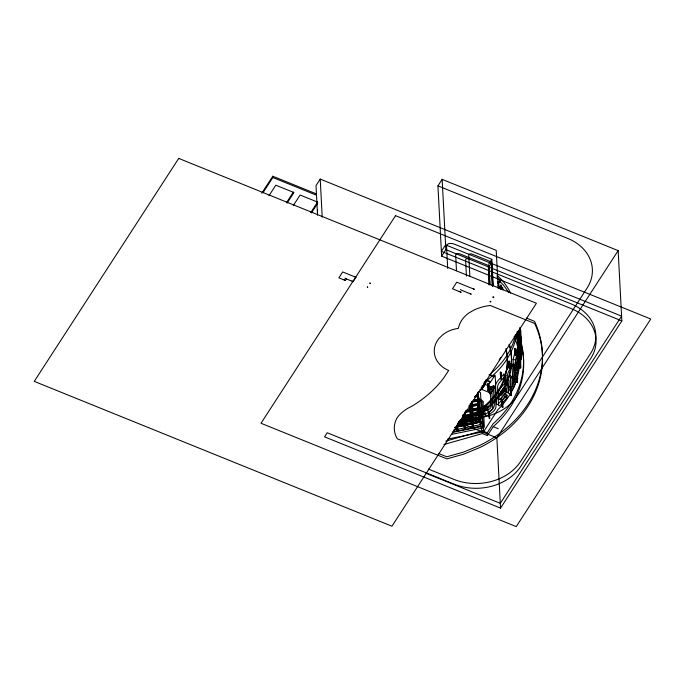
<?xml version="1.0" encoding="UTF-8"?>
<svg xmlns="http://www.w3.org/2000/svg" width="685" height="685" viewBox="0 0 685 685"><rect width="100%" height="100%" fill="white"/><g stroke="black" fill="none" stroke-linecap="round" stroke-linejoin="round"><path stroke-width="1.03" d="M317.557 209.961L317.583 211.656M520.446 355.498L520.36 348.965L520.446 355.498L517.946 355.446L517.886 348.87M518.168 367.862L518.297 354.539L518.691 359.265L518.853 356.517L517.432 337.756L518.168 367.862L520.668 367.913L520.805 354.59L521.191 359.317L521.353 356.568L520.035 337.491M519.864 348.768L519.675 351.85L520.223 345.266L520.3 353.845L520.052 348.477M520.223 345.266L519.846 351.85M519.59 362.665L519.401 365.747L519.949 359.163L520.026 367.751L519.778 362.382M519.572 365.756L519.949 359.163M520.352 342.038L520.146 336.609L520.257 337.191L517.766 337.457L517.62 336.892L517.475 337.662L518.177 342.748L517.792 334.109L518.297 337.568L520.788 337.303L520.283 333.835L521.037 342.055L518.545 342.32L517.963 337.551M520.668 341.156L520.848 345.625L520.292 341.978L517.8 342.243L518.339 345.908L518.091 337.585L517.646 337.405M514.229 382.102L513.048 359.548L515.48 350.557A5.18 0.788 -81.1 0 1 516.37 350.72L516.944 361.706A4.367 0.659 -81.1 0 1 516.302 367.169L514.906 372.34L515.223 378.428L514.229 382.102L516.678 382.487L517.672 378.814L517.355 372.726L518.75 367.545A4.367 0.659 -81.1 0 0 519.393 362.091L518.819 351.105A5.18 0.788 -81.1 0 0 517.928 350.934L515.497 359.925L516.678 382.487M514.82 369.789C514.897 354.128 517.244 364.882 514.82 369.789L517.269 370.165C519.701 365.302 517.321 354.547 517.269 370.165M516.447 378.617C518.031 369.772 517.149 392.788 516.969 376.536M517.132 376.562L516.439 378.488M520.009 337.482L519.692 343.853L520.668 367.913M517.869 348.87L517.946 355.446M261.756 193.213L272.767 176.233L316.41 193.906M262.98 192.716L272.835 177.518L272.767 176.233M268.965 195.747L275.807 185.19L293.959 192.536L287.118 203.102M286.476 202.691L293.326 192.134M293.266 205.594L300.116 195.028L317.309 201.989M498.218 288.436L496.223 250.359L320.22 179.085L316.008 185.592L317.557 215.21M310.784 212.538L317.626 201.972M311.418 212.941L317.694 203.257M355.909 277.297L342.688 271.936L338.861 277.845L345.386 280.482L346.396 278.915L353.1 281.629L355.909 277.297L354.77 276.654M437.938 185.866L442.15 179.367L618.153 250.633L621.843 320.905L500.547 508.107L324.536 436.833L327.182 432.749L454.044 484.124A49.483 39.721 -3 0 0 520.857 466.254L590.778 358.341A46.041 36.964 -3 0 0 571.521 308.738L441.619 256.139L437.938 185.866L567.839 238.466A46.041 36.964 -3 0 1 587.096 288.068L517.175 395.981A49.483 39.721 -3 0 1 462.478 417.225M441.619 256.139L445.832 249.631L442.15 179.367M488.61 264.264L491.821 259.307L454.934 244.365A9.821 5.06 32.9 0 0 446.56 246.694L447.699 268.4M490.058 284.84L489.099 266.559L488.431 266.285L489.116 284.986M492.232 285.679L491.299 261.858L472.444 254.221A4.333 2.235 32.9 0 0 468.754 255.248L469.867 276.552M488.825 266.979L491.684 262.578L491.008 262.304M500.572 285.345L501.095 285.26L501.069 287.983L500.572 285.345L501.069 287.983M500.709 287.837L500.726 285.114M484.321 383.883L484.672 383.326L483.747 382.949M484.697 381.699L484.8 383.54L483.233 385.963L483.756 386.169L483.653 384.319M480.057 389.534A3.922 1.182 -68 0 0 481.581 389.363L485.314 383.754L485.22 381.905M517.971 333.424L518.536 333.381L518.725 339.948L517.971 333.424L518.536 333.381M486.444 380.706L490.383 382.298L493.894 376.878L493.851 376.125L489.921 374.532M518.305 339.777L518.862 339.734M517.732 342.56L517.321 331.394M514.863 348.665L515.796 348.519L515.865 355.284L515.197 355.018L514.863 348.665L515.531 348.93L515.865 355.284M500.264 372.563L500.564 372.101L501.48 372.469L501.514 379.276L500.598 378.908L500.264 372.563L501.18 372.931L501.514 379.276M501.18 372.931L501.48 372.469M508.681 361.457L509.717 361.295L509.751 368.11L509.015 367.811L508.681 361.457L509.417 361.757L509.751 368.11M509.417 361.757L509.717 361.295M515.197 355.018L515.129 348.254M486.401 379.952L490.34 381.545A3.108 0.933 -68 0 0 488.987 385.629L489.381 393.07A3.922 1.182 -68 0 0 490.931 393.147L494.168 388.147A4.307 1.293 -68 0 0 495.58 383.275L495.187 375.791A2.68 0.805 -68 0 0 493.851 376.125M500.598 378.908L500.564 372.101M509.015 367.811L508.981 360.995M488.953 413.038L489.45 412.832L489.732 418.372C488.414 416.052 489.022 407.087 489.527 418.689M489.236 418.569L489.158 412.721M501.874 401.59L502.67 401.461L502.73 407.284L502.165 407.061L501.874 401.59L502.439 401.812L502.73 407.284M510.496 390.013L511.113 389.842L511.19 395.622L510.496 390.013L511.19 395.622M443.906 444.514L482.403 433.571L497.918 409.63A92.946 74.622 -3 0 0 514.118 336.558M502.165 407.061L502.105 401.23M510.779 395.459L510.71 389.679M482.403 433.571L487.429 435.6L487.275 432.783L493.072 423.844A113.231 90.899 -3 0 0 517.577 332.122M487.429 435.6L493.217 426.661A113.231 90.899 -3 0 0 516.892 333.056M500.547 508.107L496.865 437.835L618.153 250.633M503.929 374.078L497.875 380.766A4.076 1.524 -60.1 0 0 495.58 385.878L496.531 404.107A3.339 1.25 -60.1 0 0 498.594 403.688L505.102 396.504L504.973 393.986L506.986 395.142L507.114 397.66L500.615 404.852A3.339 1.25 -60.1 0 1 498.552 405.272L497.593 387.034A4.076 1.524 -60.1 0 1 499.887 381.93L505.941 375.243L503.929 374.078L504.434 383.78L499.348 389.405A1.567 0.591 -60.1 0 0 498.706 391.067L498.843 393.695A1.438 0.539 -60.1 0 0 499.742 393.601L504.665 388.172L506.677 389.328L506.797 391.572L502.079 396.786A1.764 0.659 -60.1 0 0 501.086 398.995L501.172 400.708A2.278 0.856 -60.1 0 0 502.456 400.151L506.986 395.142M505.941 375.243L506.446 384.944L501.36 390.57A1.567 0.591 -60.1 0 0 500.718 392.231L500.855 394.851A1.438 0.539 -60.1 0 0 501.762 394.765L506.677 389.328M504.665 388.172L504.785 390.416L500.067 395.622A1.764 0.659 -60.1 0 0 499.065 397.839L499.159 399.543A2.278 0.856 -60.1 0 0 500.444 398.987L504.973 393.986M491.419 388.412L488.747 390.279L488.354 389.911L491.025 388.044L491.428 388.643L488.379 390.775L487.985 390.407L488.028 383.797L488.756 390.518L488.362 390.15M488.422 384.165L487.651 384.062M490.152 387.924L493.371 385.672L494.99 387.179L496 406.41A5.42 2.552 -47.1 0 1 493.046 411.719L488.054 415.213A4.512 2.123 -47.1 0 1 485.083 414.553L484.783 408.851L483.165 407.344L486.05 405.323L487.677 406.83L487.917 411.479A2.004 0.942 -47.1 0 0 489.51 411.599L491.248 410.383A2.055 0.968 -47.1 0 0 492.755 408.063L491.779 389.431L490.152 387.924L491.128 406.556A2.055 0.968 -47.1 0 1 489.629 408.876L487.891 410.101A2.004 0.942 -47.1 0 1 486.299 409.972L486.05 405.323M487.985 390.407L491.025 388.044M491.779 389.431L494.99 387.179M484.783 408.851L487.677 406.83M497.67 282.04L500.127 280.405L497.961 278.29L500.084 280.43L500.153 281.74L503.09 284.669A92.946 74.622 -3 0 1 508.407 292.281M497.738 283.359L500.153 281.74L500.127 280.405M501.069 286.082L499.159 287.22L500.855 289.079L502.773 287.94L501.069 286.082L501.18 289.207M516.036 334.837L518.374 334.075L517.244 331.711M519.504 329.605L520.043 340.06L517.706 340.822L515.009 335.222M445.798 441.114L482.257 430.754L487.275 432.783M447.588 439.128L482.42 431.995A1.404 0.822 -16.2 0 0 483.541 430.933L483.387 428.202A5.035 2.954 -16.2 0 0 484.338 426.138L483.071 401.958M475.476 396.384L477.505 395.964L479.594 403.174M477.616 396.358L474.568 396.983L477.693 396.35M473.498 400.074L477.642 399.227A3.639 2.132 -16.2 0 1 481.307 400.853L483.13 427.937L451.278 434.461M471.914 402.215L478.139 400.93A3.639 2.132 -16.2 0 1 481.803 402.557L483.13 427.937M457.768 423.287L462.717 422.268L462.435 416.934M463.36 415.007L463.745 422.474L470.715 420.616L469.927 405.691M471.605 420.436L478.704 418.972L477.505 395.964M457.88 423.681L478.824 419.366L477.539 393.267L479.509 400.066L480.801 426.181L473.686 427.637L470.407 416.163L463.325 417.61L465.5 425.128L472.581 423.673M475.407 396.067L477.488 395.647L477.385 393.584M475.518 396.487L477.616 396.058M475.416 396.692L477.445 396.272L479.628 403.782L472.513 405.237L471.674 402.326M472.564 401.059L477.642 400.023L477.445 396.272M479.509 400.066L472.213 401.556L472.376 404.647L479.671 403.157L477.488 395.647M471.588 401.941L477.676 400.691L479.86 408.2L472.744 409.656L471.057 403.825M468.591 406.042L471.622 405.426L472.796 427.817L465.723 429.272L462.409 417.799L462.623 421.943L464.798 429.461L457.871 430.874L456.467 426.027M477.676 400.691L477.882 404.595L470.775 406.051L470.672 404.099M470.809 406.727L477.916 405.272L480.099 412.79L472.984 414.245L470.809 406.727L471.015 410.683L478.121 409.228L477.916 405.272M465.757 410.418L471.819 409.168L470.193 403.542M465.791 411.086L471.854 409.844M465.072 411.899L470.124 410.872L473.429 422.636L480.536 421.181L478.361 413.671L478.156 409.861L471.049 411.317L471.246 415.127L478.361 413.671M465.106 412.533L470.158 411.497L472.333 419.014L465.261 420.462L463.625 414.827M472.093 414.425L465.021 415.872L464.199 413.055M463.283 416.763L470.355 415.307L472.539 422.825L465.457 424.272L462.949 415.324M471.297 415.983L478.404 414.528L480.579 422.037L473.472 423.493L471.297 415.983L471.511 420.128M460.346 420.83L464.31 420.016M472.308 418.381L465.226 419.828L463.865 415.136M458.402 421.866L464.336 420.65L462.709 415.016M458.659 422.756L478.618 418.672L478.404 414.528M458.411 423.236L479.277 418.963L477.873 392.214L479.414 419.443L457.512 423.929L457.871 430.874M456.407 425.676L476.897 421.481A5.155 3.023 -16.2 0 0 481.838 417.396L480.536 393.224A4.487 2.629 -16.2 0 0 478.704 391.477M457.606 425.882L464.541 424.46L462.358 416.951M454.746 427.329L456.835 426.901M464.584 425.317L457.657 426.729L457.109 424.854M454.772 427.517L477.308 422.902A5.24 3.074 -16.2 0 0 481.272 420.89L481.409 423.621A1.404 0.822 -16.2 0 1 480.296 424.674L479.911 424.76M453.804 430.103L480.296 424.674L482.317 432.021M452.871 431.901L457.058 431.045L456.792 426.044M452.836 432.329L482.634 426.233M518.271 331.506L520.763 331.24L520.24 327.421M520.763 331.24L521.97 354.145L519.478 354.41L518.665 344.735L521.157 344.469L520.703 341.267M518.99 350.883L521.482 350.617L521.157 344.469M518.134 352.218L520.634 352.27M518.853 356.517L521.353 356.568M513.048 359.548L515.497 359.925M514.589 365.43L517.038 365.816M514.906 372.34L517.355 372.726M515.223 378.428L517.672 378.814M272.835 177.518L316.479 195.191M445.832 249.631L621.843 320.905M526.662 318.165L534.54 321.351A126.4 101.474 -3 0 1 479.474 445.533L463.591 452.074L446.783 456.792L438.854 453.581M517.475 337.662L517.92 337.851M517.894 342.303L518.348 342.483M515.462 354.599L516.13 354.873M509.315 367.348L510.051 367.648M500.898 378.445L501.814 378.822M488.97 374.883L493.894 376.878M484.8 383.54L485.314 383.754M494.168 388.147L484.826 384.362A4.307 1.293 -68 0 0 486.23 379.798M481.581 389.363L490.931 393.147M502.396 406.702L502.961 406.933M493.217 426.661L498.243 428.699M458.299 422.217L496.865 437.835M428.365 469.054L453.795 479.354A49.483 39.721 -3 0 0 520.609 461.485L590.53 353.563A46.041 36.964 -3 0 0 571.273 303.969L441.371 251.361L445.584 244.862L621.586 316.127L500.29 503.338L426.07 473.275M353.1 281.629L351.962 280.987M346.396 278.915L344.983 278.119M345.386 280.482L343.964 279.694M504.434 383.78L506.446 384.944M504.785 390.416L506.797 391.572M505.102 396.504L507.114 397.66M517.834 342.346L517.869 341.806M516.892 333.526L520.043 340.06M470.715 420.616L469.987 405.015M462.717 422.268L462.555 417.328M477.642 400.023L479.817 407.532L472.71 408.988L471.023 403.157M477.882 404.595L480.057 412.105L472.95 413.56L470.227 404.21M478.121 409.228L480.305 416.737L473.198 418.192L469.919 406.916M478.156 409.861L480.339 417.37L473.224 418.826L471.049 411.317M479.277 418.963L479.414 419.443M478.618 418.672L480.801 426.181M471.64 401.71L472.487 404.63L473.686 427.637M471.177 402.9L471.717 404.775L471.614 402.712M469.884 406.231L472.059 413.74L464.978 415.196L464.439 413.312M470.621 420.307L472.796 427.817M455.927 427.166L457.058 431.045M520.257 337.191L519.641 327.978M521.482 350.617L521.97 354.145M518.665 344.735L518.168 341.43L518.16 341.909M517.766 337.457L517.483 334.545M502.773 287.94L502.918 290.02M520.788 337.303L521.037 342.055M518.22 331.12L519.478 354.41M518.108 333.21L518.545 342.32M499.1 288.762L498.714 281.449A2.86 1.019 56.2 0 1 500.196 281.715M497.241 277.588L497.122 275.353L502.901 281.115A92.946 74.622 -3 0 1 510.676 293.171M491.821 259.307L493.209 285.619M491.684 262.578L492.909 285.953M491.299 261.858L492.583 286.296M489.732 284.215L488.756 265.6L460.072 253.981A5.155 2.654 32.9 0 0 455.671 255.205L456.484 270.772M488.431 266.285L489.39 284.566M493.371 385.672L494.382 404.903A5.42 2.552 -47.1 0 1 491.419 410.212L486.436 413.706A4.512 2.123 -47.1 0 1 483.464 413.046L483.165 407.344M491.145 388.84L490.751 388.481M490.34 381.545L490.383 382.298M488.028 383.797L488.379 390.775M485.836 380.106L485.948 382.213A1.447 0.437 -68 0 1 485.314 384.114L483.011 387.676A1.618 0.488 -68 0 1 482.206 387.873L482.094 385.801M466.442 276.089L465.603 260.103A4.333 2.235 32.9 0 1 469.302 259.076M470.723 403.705L471.717 420.83M464.824 412.267L465.723 429.272M464.096 416.06L464.798 429.461M463.3 415.675L463.634 422.08M320.22 179.085L322.215 217.171M506.069 349.889A81.027 65.049 -3 0 1 476.178 413.5L461.621 421.035A81.027 65.049 -3 0 1 458.71 422.166M506.001 348.537A81.027 65.049 -3 0 1 459.618 420.444M515.642 335.025A92.946 74.622 -3 0 1 490.383 373.89M509.041 344.349A84.161 67.567 -3 0 1 457.349 424.863M509.529 344.838A84.161 67.567 -3 0 1 458.291 423.065M498.038 285.568A88.956 71.42 -3 0 1 500.478 288.95M500.795 357.476A88.956 71.42 -3 0 1 499.142 359.908M498.106 286.887A88.956 71.42 -3 0 1 499.356 288.565M516.841 333.381A92.946 74.622 -3 0 1 485.528 381.322M478.524 400.237A4.487 2.629 -16.2 0 1 483.096 401.949M477.025 394.26A4.641 2.723 -16.2 0 1 476.828 395.87A12.39 7.261 -16.2 0 1 475.852 396.195M475.356 396.332A12.39 7.261 -16.2 0 1 474.859 396.469M474.902 396.589A12.39 7.261 -16.2 0 0 476.863 395.998A4.641 2.723 -16.2 0 0 476.983 394.209M459.292 291.322A5.531 2.851 32.9 0 0 461.176 292.324L452.477 288.805L456.758 282.194L474.397 289.335A4.461 2.303 32.9 0 1 472.881 288.522M460.431 289.558A5.531 2.851 32.9 0 0 462.315 290.568L471.254 294.19A4.461 2.303 32.9 0 1 469.73 293.377M481.992 387.265A1.618 0.488 -68 0 1 481.204 387.582M484.929 381.922A1.447 0.437 -68 0 1 484.304 383.703M448.658 370.491L443.846 377.786A119.079 95.6 -3 0 1 412.995 405.554L411.137 406.607A37.375 30.003 -3 0 0 405.811 409.57L404.587 410.418A37.375 30.003 -3 0 0 397.36 417.405A30.637 24.591 -3 0 0 397.326 438.811L446.894 458.881L463.702 454.164L479.586 447.622A126.4 101.474 -3 0 0 534.651 323.44L490.34 305.501A42.059 33.77 -3 0 0 473.592 310.245L468.797 313.028A31.279 25.114 -3 0 0 458.385 328.372A27.991 22.477 -3 0 0 442.904 334.665L439.136 338.296A27.991 22.477 -3 0 0 448.658 370.491M178.725 158.398L34.25 381.374L391.94 526.217L536.415 303.241L178.725 158.398M395.528 215.664L261.019 423.261L516.242 526.602L650.75 319.005L395.528 215.664M367.4 286.938L367.657 287.52L367.4 286.938M369.96 282.982L370.2 283.59L369.96 282.982M488.456 266.722L488.182 267.15L488.85 267.424L489.124 266.996L488.456 266.722M490.272 301.357L489.989 301.777L490.665 302.051L490.94 301.623L490.272 301.357M493.14 296.922L492.849 297.376L493.517 297.641L493.808 297.196L493.14 296.922M510.308 364.454L506.857 369.772A3.442 1.027 -68 0 0 505.367 374.293L506.283 391.871A4.915 1.473 -68 0 0 508.107 392.111L510.847 387.89A4.718 1.413 -68 0 0 512.894 381.691L511.969 364.043A3.339 1.002 -68 0 0 510.308 364.454M512.526 365.353L509.075 370.671A3.442 1.027 -68 0 0 507.585 375.192L508.501 392.77A4.915 1.473 -68 0 0 510.325 393.01L513.065 388.789A4.718 1.413 -68 0 0 515.111 382.59L514.187 364.934A3.339 1.002 -68 0 0 512.526 365.353M509.837 375.722L508.458 377.846A1.849 0.557 -68 0 0 507.662 380.269L508.082 388.309A1.593 0.48 -68 0 0 508.869 388.112L510.376 385.792A1.704 0.514 -68 0 0 511.113 383.557L510.693 375.508A1.721 0.514 -68 0 0 509.837 375.722M512.055 376.622L510.676 378.745A1.849 0.557 -68 0 0 509.88 381.168L510.299 389.208A1.593 0.48 -68 0 0 511.087 389.011L512.594 386.691A1.704 0.514 -68 0 0 513.33 384.456L512.911 376.408A1.721 0.514 -68 0 0 512.055 376.622"/></g></svg>
